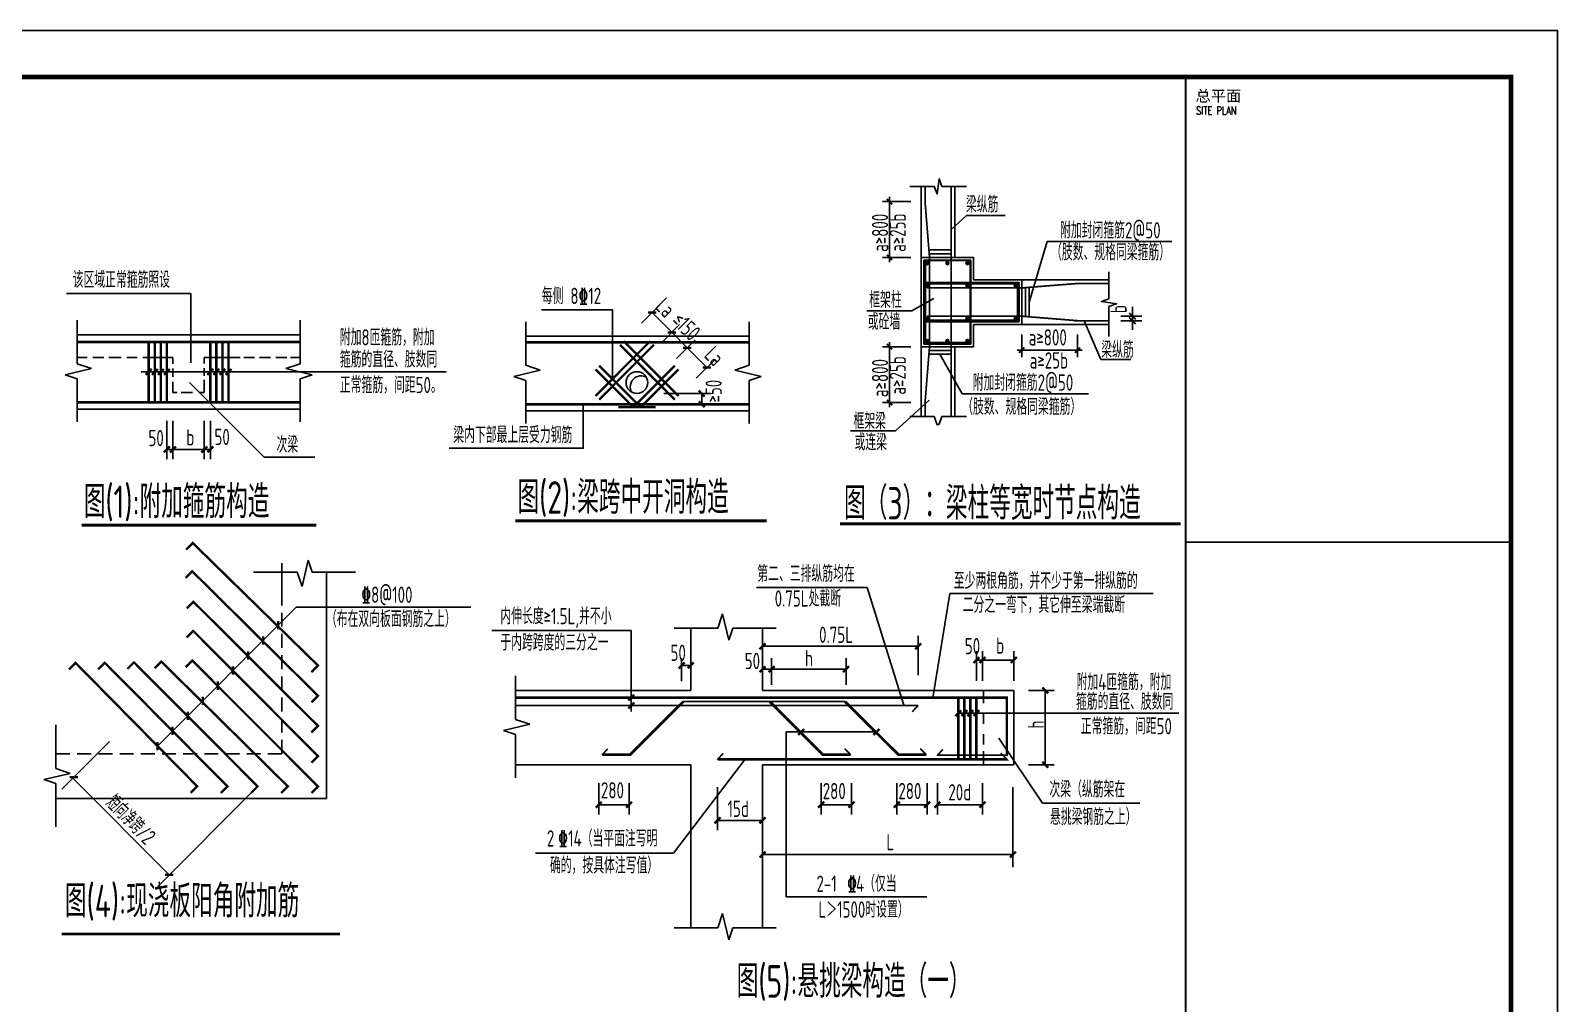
# Model space of a CAD drawing. Extents: x 14475413 to 15955882, y -732572 to -282951.
# Drawn here: x 14708958 to 14741809, y -417950 to -397032 of the extents above; entities that cross this region are included whole.
import ezdxf

# ---------------------------------------------------------------- set-up
doc = ezdxf.new("R2010")
doc.units = 0
doc.header["$LTSCALE"] = 1000
doc.header["$MEASUREMENT"] = 0
for name, color, linetype in [('3T_WOOD', 21, 'Continuous'), ('TK', 4, 'Continuous'), ('图形', 2, 'Continuous'), ('文字', 4, 'Continuous'), ('表格', 7, 'Continuous'), ('阳角加筋', 7, 'Continuous')]:
    doc.layers.add(name, color=color, linetype=linetype)
doc.styles.add('ROMANS', font='romans', dxfattribs={"width": 0.65, "height": 231.275})
doc.styles.add('TSSD_REIN', font='tssdeng.shx', dxfattribs={"width": 0.7, "bigfont": 'tssdchn.shx'})
doc.styles.add('图签宋体', font='', dxfattribs={"height": 300})
doc.styles.get('图签宋体').set_extended_font_data('NSimSun')

# ---------------------------------------------------------------- blocks, each defined once
blk = doc.blocks.new('DIMBLK')
blk.add_line((-2, 0), (0, 0))
at = {"const_width": 0.35}
blk.add_lwpolyline([(-0.71, -0.71), (0.71, 0.71)], dxfattribs=at)
blk = doc.blocks.new('DMTK2')
blk.add_line((-10, 0), (10, 0))
at = {"const_width": 4}
blk.add_lwpolyline([(-5.7, -5.7), (5.7, 5.7)], dxfattribs=at)
blk = doc.blocks.new('_ArchTick')
at = {"color": 0, "linetype": 'ByBlock', "const_width": 0.4}
blk.add_lwpolyline([(-0.5, -0.5), (0.5, 0.5)], dxfattribs=at)
blk = doc.blocks.new('GeYuanFrame_81373587', base_point=(20.09, 4.53))
at = {"layer": 'TK'}
blk.add_lwpolyline([(20.09, 4.53), (20.09, 598.53), (861.09, 598.53), (861.09, 4.53)], close=True, dxfattribs=at)
at = {"layer": 'TK', "const_width": 1}
blk.add_lwpolyline([(45.09, 588.53), (851.09, 588.53), (851.09, 14.53), (45.09, 14.53)], close=True, dxfattribs=at)
at = {"layer": 'TK'}
for points, const_width in [([(781.09, 588.53), (781.09, 14.53)], 0.4), ([(781.09, 488.5), (851.09, 488.5)], 0.35)]:
    blk.add_lwpolyline(points, dxfattribs=dict(at, const_width=const_width))
at = {"layer": 'TK', "style": '图签宋体'}
blk.add_text('总平面', height=2.4, dxfattribs=at).set_placement((783.23, 583.28))
at = {"layer": 'TK', "style": 'ROMANS', "width": 0.76}
blk.add_text('SITE PLAN', height=1.697, dxfattribs=at).set_placement((783.35, 580.49))

msp = doc.modelspace()

# ---------------------------------------------------------------- linework, layer by layer
at = {"layer": '图形', "color": 3, "linetype": 'Continuous'}
for p, q in [((14728763.2, -401311.7), (14729094.3, -401007.3)), ((14729094.3, -401007.3), (14729923.8, -401007.3)), ((14730832, -401565.7), (14730443.2, -402869.7)), ((14733511.3, -401565.7), (14730832, -401565.7)), ((14712409.6, -402688.6), (14709734.9, -402688.6)), ((14712409.6, -404179.7), (14712409.6, -402688.6)), ((14722101.3, -403326), (14722498.7, -402928.6)), ((14727917.2, -403056.4), (14726952.3, -403056.4)), ((14727917.2, -403056.4), (14728392.2, -402792.2)), ((14709959.7, -403256.6), (14709959.7, -404195)), ((14714759.7, -403256.6), (14714759.7, -404195)), ((14719616.8, -403291.1), (14719616.8, -404229.4)), ((14722330.6, -403096.7), (14723510, -404276.2)), ((14722525.6, -403750.3), (14722923, -403352.9)), ((14724416.8, -403291.1), (14724416.8, -404229.4)), ((14731626.3, -403269.7), (14731988, -404101.1)), ((14709959.7, -403571.2), (14714759.7, -403571.2)), ((14711501.9, -403726.9), (14711501.9, -405024.2)), ((14711631.9, -403726.9), (14711631.9, -405024.2)), ((14711761.9, -403726.9), (14711761.9, -405024.2)), ((14711891.9, -403726.9), (14711891.9, -405024.2)), ((14719616.8, -403605.7), (14724416.8, -403605.7)), ((14722856.5, -404081.2), (14723253.9, -403683.8)), ((14730283.2, -403566), (14730283.2, -404054.8)), ((14731483.2, -403566), (14731483.2, -404054.8)), ((14728999.6, -404839.4), (14728524.8, -403989.7)), ((14730293.2, -403904.8), (14731473.2, -403904.8)), ((14710267.9, -404297.6), (14709700.6, -404432.2)), ((14709959.7, -404064.2), (14710178.8, -404064.2)), ((14709959.7, -404195), (14710267.9, -404297.6)), ((14710296.9, -404064.2), (14710533.2, -404064.2)), ((14710644.4, -404064.2), (14710908.5, -404064.2)), ((14711033.6, -404064.2), (14711256, -404064.2)), ((14711341, -404370.6), (14717897.8, -404370.6)), ((14711374.2, -404064.2), (14712021.9, -404064.2)), ((14712021.9, -404064.2), (14712021.9, -404198.1)), ((14712021.9, -404295.3), (14712021.9, -404475.8)), ((14712697.4, -404064.2), (14713466.2, -404064.2)), ((14712697.4, -404064.2), (14712697.4, -404191.1)), ((14712697.4, -404288.3), (14712697.4, -404455)), ((14713549.6, -404064.2), (14713778.9, -404064.2)), ((14713883.2, -404064.2), (14714119.5, -404064.2)), ((14714237.6, -404064.2), (14714474, -404064.2)), ((14714759.7, -404195), (14714451.4, -404297.6)), ((14714451.4, -404297.6), (14715018.7, -404432.2)), ((14714550.4, -404064.2), (14714759.7, -404064.2)), ((14719925.1, -404332), (14719357.8, -404466.6)), ((14719616.8, -404229.4), (14719925.1, -404332)), ((14723280.7, -404505.5), (14723678.1, -404108.1)), ((14724416.8, -404229.4), (14724108.6, -404332)), ((14724108.6, -404332), (14724675.9, -404466.6)), ((14731988, -404101.1), (14732627.7, -404101.1)), ((14709700.6, -404432.2), (14709959.7, -404518.4)), ((14709959.7, -404518.4), (14709959.7, -405447.9)), ((14712021.9, -404586.9), (14712021.9, -404816.6)), ((14712377.2, -404601.1), (14713983.8, -406203.7)), ((14712697.4, -404538.3), (14712697.4, -404816.6)), ((14715018.7, -404432.2), (14714759.7, -404518.4)), ((14714759.7, -404518.4), (14714759.7, -405447.9)), ((14719357.8, -404466.6), (14719616.8, -404552.9)), ((14719616.8, -404552.9), (14719616.8, -405482.3)), ((14724675.9, -404466.6), (14724416.8, -404552.9)), ((14724416.8, -404552.9), (14724416.8, -405482.3)), ((14712021.9, -404816.6), (14712110.9, -404816.6)), ((14712201.3, -404816.6), (14712444.5, -404816.6)), ((14712576.4, -404816.6), (14712697.4, -404816.6)), ((14722581.4, -404835.2), (14723590.4, -404835.2)), ((14723397.5, -404835.2), (14723397.5, -405067.8)), ((14727570.8, -405639.7), (14728291.2, -404978.3)), ((14731719.9, -404839.4), (14728999.6, -404839.4)), ((14709959.7, -405171.2), (14714759.7, -405171.2)), ((14719616.8, -405205.7), (14724416.8, -405205.7)), ((14711891.9, -405424.3), (14711891.9, -406248.7)), ((14712021.9, -405424.3), (14712021.9, -406248.7)), ((14712697.4, -405424.3), (14712697.4, -406248.7)), ((14712827.4, -405424.3), (14712827.4, -406248.7)), ((14726600.1, -405639.9), (14727570.8, -405639.9)), ((14711891.9, -406038), (14712827.4, -406038)), ((14713983.8, -406203.7), (14715078, -406203.7)), ((14726958, -409006.5), (14724579, -409006.5)), ((14727749.1, -411538.8), (14726958, -409006.5)), ((14728370.9, -411378.6), (14728734.5, -409133.2)), ((14728734.5, -409133.2), (14733109.5, -409133.2)), ((14723744.4, -409879.1), (14723847, -409570.9)), ((14723847, -409570.9), (14723981.6, -410138.2)), ((14721882.4, -409929.4), (14718884.4, -409929.4)), ((14721882.4, -411671.9), (14721882.4, -409929.4)), ((14722806, -409879.1), (14723744.4, -409879.1)), ((14723162.6, -409879.1), (14723162.6, -411219.3)), ((14723981.6, -410138.2), (14724067.8, -409879.1)), ((14724067.8, -409879.1), (14724997.3, -409879.1)), ((14724705.8, -409879.1), (14724705.8, -411219.3)), ((14724705.8, -410270.7), (14728055, -410270.7)), ((14728055, -410048.1), (14728055, -410893)), ((14722966, -410525), (14722966, -411021.6)), ((14723163.4, -410525), (14723163.4, -411021.6)), ((14724903.2, -410525), (14724903.2, -411100.7)), ((14726503.2, -410525), (14726503.2, -411100.7)), ((14729308.5, -410375.2), (14729308.5, -411014.2)), ((14729308.5, -410566.1), (14730113.9, -410566.1)), ((14729438.5, -410375.2), (14729438.5, -411014.2)), ((14730113.9, -410375.2), (14730113.9, -411014.2)), ((14719392.9, -410904.7), (14719392.9, -411843.1)), ((14722966, -410684.3), (14723163.4, -410684.3)), ((14724705.8, -410763.4), (14726503.2, -410763.4)), ((14719392.9, -411219.3), (14723162.6, -411219.3)), ((14724705.8, -411219.3), (14730113.9, -411219.3)), ((14729458.9, -411219.3), (14729458.9, -411491.5)), ((14730113.9, -411219.3), (14730113.9, -412819.3)), ((14730426.5, -411219.3), (14730980.9, -411219.3)), ((14730789.1, -411219.3), (14730789.1, -412819.3)), ((14728918.5, -411375), (14728918.5, -412672.3)), ((14729048.5, -411375), (14729048.5, -412672.3)), ((14729178.5, -411375), (14729178.5, -412672.3)), ((14729308.5, -411375), (14729308.5, -412672.3)), ((14719701.1, -411945.7), (14719133.8, -412080.3)), ((14719392.9, -411843.1), (14719701.1, -411945.7)), ((14728918.5, -411706.3), (14733664.5, -411706.3)), ((14729458.9, -411693.6), (14729458.9, -411936.1)), ((14719133.8, -412080.3), (14719392.9, -412166.5)), ((14719392.9, -412166.5), (14719392.9, -413096)), ((14725212.3, -412112), (14725212.3, -415659.6)), ((14727138.4, -412112), (14725212.3, -412112)), ((14729458.9, -412160.6), (14729458.9, -412385.2)), ((14729793.7, -412249.2), (14730730.5, -413642.7)), ((14729458.9, -412524.4), (14729458.9, -412819.3)), ((14719392.9, -412819.3), (14723162.6, -412819.3)), ((14724330.8, -412701), (14722792.7, -414715.5)), ((14723162.6, -412819.3), (14723162.6, -416323.9)), ((14724705.8, -412819.3), (14724705.8, -416323.9)), ((14724705.8, -412819.3), (14730113.9, -412819.3)), ((14730426.5, -412819.3), (14730980.9, -412819.3)), ((14721182.7, -413216.8), (14721182.7, -413887.5)), ((14721835.3, -413216.8), (14721835.3, -413887.5)), ((14725967.6, -413216.8), (14725967.6, -413887.5)), ((14726620.2, -413216.8), (14726620.2, -413887.5)), ((14727595.4, -413216.8), (14727595.4, -413887.5)), ((14728248.1, -413216.8), (14728248.1, -413887.5)), ((14728467.6, -413216.8), (14728467.6, -413887.5)), ((14729438.5, -413216.8), (14729438.5, -413887.5)), ((14723739.3, -413300.2), (14723739.3, -414224.2)), ((14730092.3, -413300.6), (14730092.3, -415017.8)), ((14721182.7, -413676.8), (14721835.3, -413676.8)), ((14725967.6, -413676.8), (14726620.2, -413676.8)), ((14727595.4, -413676.8), (14728248.1, -413676.8)), ((14728467.6, -413676.8), (14729438.5, -413676.8)), ((14730730.5, -413642.7), (14732826, -413642.7)), ((14723739.3, -414013.5), (14724705.8, -414013.5)), ((14719825.8, -414715.5), (14722792.7, -414715.5)), ((14730092.3, -414748.4), (14724705.8, -414748.4)), ((14725212.3, -415659.6), (14728244.1, -415659.6)), ((14723744.4, -416323.9), (14723847, -416015.6)), ((14723847, -416015.6), (14723981.6, -416582.9)), ((14722806, -416323.9), (14723744.4, -416323.9)), ((14723981.6, -416582.9), (14724067.8, -416323.9)), ((14724067.8, -416323.9), (14724997.3, -416323.9))]:
    msp.add_line(p, q, dxfattribs=at)
at = {"layer": '图形', "color": 3, "linetype": 'Continuous', "ltscale": 0.6}
msp.add_line((14730227.2, -402445.7), (14730227.2, -403293.7), dxfattribs=at)
at = {"layer": '图形', "color": 3, "linetype": 'Continuous'}
for points in [[(14727875.9, -400382.4), (14728400.9, -400382.4), (14728464.1, -400542.7), (14728510.5, -400219.8), (14728567.5, -400382.4), (14729095, -400382.4)], [(14732159.5, -402217.4), (14732159.5, -402796.8), (14731999.3, -402860), (14732322.2, -402906.5), (14732159.5, -402963.5), (14732159.5, -403608.8)], [(14721477.3, -404522.4), (14721477.3, -403036.6), (14719954.2, -403036.6)], [(14717963.5, -406014.1), (14720851.3, -406014.1), (14720851.3, -405067.8)], [(14727875.9, -405332.3), (14728400.9, -405332.3), (14728464.1, -405509.5), (14728510.5, -405494.9), (14728567.5, -405332.3), (14729095, -405332.3)]]:
    msp.add_lwpolyline(points, dxfattribs=at)
at = {"layer": '图形', "color": 3, "linetype": 'Continuous', "ltscale": 0.6, "const_width": 36}
for points in [[(14728203.2, -405332.3), (14728203.2, -405029.7), (14728299.2, -403829.7), (14728299.2, -401909.7), (14728203.2, -400709.7), (14728203.2, -400382.4)], [(14728763.2, -405332.3), (14728763.2, -400382.4)], [(14728286.4, -401749.7), (14728763.2, -401749.7)], [(14728292.8, -401829.7), (14728763.2, -401829.7)], [(14728248.7, -402565.7), (14730283.2, -402565.7), (14731483.2, -402469.7), (14732159.5, -402469.7)], [(14730363.2, -402559.3), (14730363.2, -403180.1)], [(14730443.2, -402552.9), (14730443.2, -403186.5)], [(14728248.7, -403173.7), (14730283.2, -403173.7), (14731483.2, -403269.7), (14732159.5, -403269.7)], [(14728286.4, -403989.7), (14728763.2, -403989.7)], [(14728292.8, -403909.7), (14728763.2, -403909.7)]]:
    msp.add_lwpolyline(points, dxfattribs=at)
at = {"layer": '图形', "color": 3, "linetype": 'Continuous', "const_width": 36}
msp.add_lwpolyline([(14728197.9, -403755.9), (14728197.9, -401978.4), (14729177.1, -401978.4), (14729177.1, -403759.7)], close=True, dxfattribs=at)
at = {"layer": '图形', "color": 3, "linetype": 'Continuous'}
for points, const_width in [([(14728201.3, -402461.8), (14730209.3, -402461.8), (14730209.3, -403279.8), (14728193.6, -403279.8)], 36), ([(14709959.7, -403726.9), (14714759.7, -403726.9)], 55), ([(14711501.9, -403726.9), (14711501.9, -405024.2)], 55), ([(14711631.9, -403726.9), (14711631.9, -405024.2)], 55), ([(14711761.9, -403726.9), (14711761.9, -405024.2)], 55), ([(14711891.9, -403726.9), (14711891.9, -405024.2)], 55), ([(14712827.4, -403726.9), (14712827.4, -405024.2)], 55), ([(14712957.4, -403726.9), (14712957.4, -405024.2)], 55), ([(14713087.4, -403726.9), (14713087.4, -405024.2)], 55), ([(14713217.4, -403726.9), (14713217.4, -405024.2)], 55), ([(14719616.8, -403736.5), (14724416.8, -403736.5)], 55), ([(14722291.7, -403708), (14721112.3, -404887.4)], 50), ([(14721719.3, -403708), (14722898.8, -404887.4)], 50), ([(14722370.5, -403786.8), (14721191.1, -404966.2)], 50), ([(14721640.5, -403786.8), (14722820, -404966.2)], 50), ([(14721926.9, -405129.6), (14721112.3, -404315)], 50), ([(14722070.8, -405115.9), (14721191.1, -404236.2)], 50), ([(14721926.6, -405129.6), (14722820, -404236.2)], 50), ([(14722084.1, -405129.6), (14722898.8, -404315)], 50), ([(14709959.7, -405024.2), (14714759.7, -405024.2)], 55), ([(14719616.8, -405067.8), (14724416.8, -405067.8)], 55), ([(14721605.5, -405129.6), (14722405.5, -405129.6)], 50), ([(14710060.5, -407666.6), (14715110.1, -407666.6)], 60), ([(14719391.2, -407572.2), (14724797, -407572.2)], 60), ([(14726372.2, -407638.6), (14733703.2, -407638.6)], 60), ([(14719392.9, -411543.3), (14728055, -411543.3)], 35), ([(14723001.5, -411462.7), (14721855.2, -412603.3), (14721256.9, -412603.3)], 60), ([(14722986.6, -411456.1), (14724886.5, -411456.1)], 35), ([(14724089.4, -411456.1), (14726479.9, -411456.1)], 35), ([(14724860.4, -411456.1), (14726003.9, -412603.3), (14726602.1, -412603.3)], 60), ([(14726479.9, -411456.1), (14727631.7, -412603.3), (14728229.9, -412603.3)], 60), ([(14727927.4, -411677.4), (14728055, -411543.3)], 35), ([(14728918.5, -411375), (14728918.5, -412672.3)], 55), ([(14729048.5, -411375), (14729048.5, -412672.3)], 55), ([(14729178.5, -411375), (14729178.5, -412672.3)], 55), ([(14729308.5, -411375), (14729308.5, -412672.3)], 55), ([(14721249.6, -412611.1), (14721377.2, -412477)], 35), ([(14723733.9, -412708.8), (14723861.6, -412574.7)], 35), ([(14726602.1, -412603.3), (14726474.4, -412469.3)], 35), ([(14728229.9, -412603.3), (14728102.3, -412469.3)], 35), ([(14728460.2, -412622.6), (14728587.9, -412488.5)], 35)]:
    msp.add_lwpolyline(points, dxfattribs=dict(at, const_width=const_width))
for points in [[(14728467.6, -412614.8, 35, 35, 0), (14729962.4, -412614.8, 55, 55, 0), (14729962.4, -411375, 55, 55, 0), (14719392.9, -411375, 0, 0, 0)], [(14723741.3, -412701, 55, 55, 0), (14729962.4, -412701, 35, 35, 0), (14729834.7, -412567, 0, 0, 0)]]:
    msp.add_lwpolyline(points, format="xyseb", dxfattribs=at)
msp.add_circle((14722005.5, -404601.2), 234, dxfattribs=at)
msp.add_arc((14722094.8, -404690.5), 234, 60.67492, 209.37104, dxfattribs=at)
at = {"layer": '文字'}
for p, q in [((14728123.2, -405332.3), (14728123.2, -400382.4)), ((14728843.2, -401909.7), (14728843.2, -400382.4)), ((14727898.1, -400709.7), (14727289.8, -400709.7)), ((14727439.8, -400809.7), (14727439.8, -400609.7)), ((14727439.8, -400719.7), (14727439.8, -401899.7)), ((14727898.1, -401909.7), (14727289.8, -401909.7)), ((14727439.8, -401809.7), (14727439.8, -402009.7)), ((14728843.2, -401909.7), (14728123.2, -401909.7)), ((14728843.2, -401909.7), (14729243.2, -401909.7)), ((14729243.2, -401909.7), (14729243.2, -402389.7)), ((14729243.2, -402389.7), (14730283.2, -402389.7)), ((14730283.2, -403349.7), (14730283.2, -402389.7)), ((14730283.2, -402389.7), (14732159.5, -402389.7)), ((14729243.2, -403349.7), (14730283.2, -403349.7)), ((14729243.2, -403829.7), (14729243.2, -403349.7)), ((14730283.2, -403349.7), (14732159.5, -403349.7)), ((14731483.2, -403269.7), (14731417.4, -403269.7)), ((14732413.6, -403173.7), (14732864.8, -403173.7)), ((14732415.6, -403269.7), (14732864.8, -403269.7)), ((14732664.8, -403173.7), (14732664.8, -403269.7)), ((14727898.1, -403829.7), (14727289.8, -403829.7)), ((14727439.8, -405019.7), (14727439.8, -403839.7)), ((14728843.2, -403829.7), (14728123.2, -403829.7)), ((14728843.2, -403829.7), (14729243.2, -403829.7)), ((14728843.2, -405332.3), (14728843.2, -403829.7)), ((14730383.2, -403904.8), (14730183.2, -403904.8)), ((14731383.2, -403904.8), (14731583.2, -403904.8)), ((14727898.1, -405029.7), (14727289.8, -405029.7))]:
    msp.add_line(p, q, dxfattribs=at)
at = {"layer": '文字', "color": 6}
for p, q in [((14728179.2, -401965.7), (14729187.2, -401965.7)), ((14728179.2, -403773.7), (14728179.2, -401965.7)), ((14728211.2, -403741.7), (14728211.2, -401997.7)), ((14729187.2, -401965.7), (14729187.2, -403773.7)), ((14728211.2, -402445.7), (14729155.2, -402445.7)), ((14728211.2, -402477.7), (14729155.2, -402477.7)), ((14729187.2, -402445.7), (14730227.2, -402445.7)), ((14729187.2, -402477.7), (14730195.2, -402477.7)), ((14730195.2, -402477.7), (14730195.2, -403261.7)), ((14729155.2, -403261.7), (14728211.2, -403261.7)), ((14729155.2, -403293.7), (14728211.2, -403293.7)), ((14730195.2, -403261.7), (14729187.2, -403261.7)), ((14730227.2, -403293.7), (14729187.2, -403293.7)), ((14729187.2, -403773.7), (14728179.2, -403773.7)), ((14729155.2, -403741.7), (14728211.2, -403741.7))]:
    msp.add_line(p, q, dxfattribs=at)
at = {"layer": '文字', "const_width": 40}
for points in [[(14727496.4, -400766.3), (14727383.3, -400653.1)], [(14727383.3, -401853.1), (14727496.4, -401966.3)], [(14730339.7, -403848.2), (14730226.6, -403961.4)], [(14731426.6, -403961.4), (14731539.7, -403848.2)]]:
    msp.add_lwpolyline(points, dxfattribs=at)
at = {"layer": '文字'}
msp.add_lwpolyline([(14729243.2, -403349.7), (14729243.2, -403829.7), (14728123.2, -403829.7), (14728123.2, -401909.7), (14729243.2, -401909.7), (14729243.2, -402389.7), (14730283.2, -402389.7), (14730283.2, -403349.7)], close=True, dxfattribs=at)
at = {"layer": '文字', "const_width": 34}
for points in [[(14728234.1, -402034.8, 1), (14728268.1, -402034.8, 1)], [(14728668.4, -402034.8, 1), (14728702.4, -402034.8, 1)], [(14729098.3, -402034.8, 1), (14729132.3, -402034.8, 1)], [(14728234.1, -402514.8, 1), (14728268.1, -402514.8, 1)], [(14729098.3, -402514.8, 1), (14729132.3, -402514.8, 1)], [(14730138.3, -402514.8, 1), (14730172.3, -402514.8, 1)], [(14728234.1, -403224.6, 1), (14728268.1, -403224.6, 1)], [(14729098.3, -403224.6, 1), (14729132.3, -403224.6, 1)], [(14730138.3, -403224.6, 1), (14730172.3, -403224.6, 1)], [(14728234.1, -403704.6, 1), (14728268.1, -403704.6, 1)], [(14728668.4, -403704.6, 1), (14728702.4, -403704.6, 1)], [(14729098.3, -403704.6, 1), (14729132.3, -403704.6, 1)]]:
    msp.add_lwpolyline(points, format="xyb", close=True, dxfattribs=at)
at = {"layer": '文字'}
for centre in [(14728251.1, -402034.8), (14728685.4, -402034.8), (14729115.3, -402034.8), (14728251.1, -402514.8), (14729115.3, -402514.8), (14730155.3, -402514.8), (14728251.1, -403224.6), (14729115.3, -403224.6), (14730155.3, -403224.6), (14728251.1, -403704.6), (14728685.4, -403704.6), (14729115.3, -403704.6)]:
    msp.add_circle(centre, 32, dxfattribs=at)
at = {"layer": '阳角加筋', "color": 3, "linetype": 'Continuous'}
for p, q in [((14714363.5, -409132.7), (14714363.5, -408481.6)), ((14714363.5, -408639.6), (14714363.5, -408937.2)), ((14714799.5, -408988.2), (14714934.1, -408420.9)), ((14714934.1, -408420.9), (14715020.3, -408679.9)), ((14713758.5, -408679.9), (14714696.9, -408679.9)), ((14714363.5, -408679.9), (14714363.5, -408974.8)), ((14714696.9, -408679.9), (14714799.5, -408988.2)), ((14715020.3, -408679.9), (14715949.8, -408679.9)), ((14715323.5, -408679.9), (14715323.5, -413542.2)), ((14714363.5, -409095.2), (14714363.5, -409392.9)), ((14714363.5, -409550.8), (14714363.5, -409848.5)), ((14714363.5, -410006.4), (14714363.5, -410304.1)), ((14714363.5, -410462.1), (14714363.5, -410759.7)), ((14714363.5, -410917.7), (14714363.5, -411215.4)), ((14714363.5, -411373.3), (14714363.5, -411671)), ((14714363.5, -411828.9), (14714363.5, -412126.6)), ((14709504.3, -411962.4), (14709504.3, -412900.7)), ((14709504.3, -411962.4), (14709504.3, -412900.7)), ((14709504.3, -412582.2), (14709807.3, -412582.2)), ((14709634.1, -413339.6), (14710656.2, -412317.5)), ((14709965.2, -412582.2), (14710262.9, -412582.2)), ((14710420.9, -412582.2), (14710718.5, -412582.2)), ((14710876.5, -412582.2), (14711174.2, -412582.2)), ((14711332.1, -412582.2), (14711629.8, -412582.2)), ((14711787.7, -412582.2), (14712085.4, -412582.2)), ((14712243.3, -412582.2), (14712541, -412582.2)), ((14712699, -412582.2), (14712996.6, -412582.2)), ((14713154.6, -412582.2), (14713452.3, -412582.2)), ((14713610.2, -412582.2), (14713907.9, -412582.2)), ((14714065.8, -412582.2), (14714363.5, -412582.2)), ((14714363.5, -412284.6), (14714363.5, -412582.2)), ((14709504.3, -412900.7), (14709812.6, -413003.3)), ((14709504.3, -412900.7), (14709812.6, -413003.3)), ((14709812.6, -413003.3), (14709245.3, -413137.9)), ((14709812.6, -413003.3), (14709245.3, -413137.9)), ((14709245.3, -413137.9), (14709504.3, -413224.1)), ((14709245.3, -413137.9), (14709504.3, -413224.1)), ((14709504.3, -413224.1), (14709504.3, -414153.6)), ((14709504.3, -413224.1), (14709504.3, -414153.6)), ((14709866.7, -413107), (14711943.3, -415183.6)), ((14715323.5, -413542.2), (14709504.3, -413542.2)), ((14711687.5, -415439.4), (14713813.7, -413313.3))]:
    msp.add_line(p, q, dxfattribs=at)
for points, const_width in [([(14712306.3, -408191.2), (14712447.8, -408049.8), (14715143, -410685), (14715001.6, -410826.4)], 50), ([(14712294, -408798.8), (14712435.5, -408657.3), (14715143, -411334.5), (14715001.6, -411475.9)], 50), ([(14712320.8, -409455.1), (14712462.2, -409313.6), (14715143, -411983.9), (14715001.6, -412125.4)], 50), ([(14712318.3, -410082.1), (14712459.7, -409940.7), (14715143, -412633.4), (14715001.6, -412774.8)], 50), ([(14709786.5, -410769.6), (14709928, -410628.2), (14712545.1, -413282.9), (14712403.7, -413424.3)], 50), ([(14710412.7, -410765), (14710554.1, -410623.6), (14713194.6, -413282.9), (14713053.2, -413424.3)], 50), ([(14711042.6, -410757.2), (14711184, -410615.8), (14713844.1, -413282.9), (14713702.6, -413424.3)], 50), ([(14711629.7, -410741.3), (14711771.1, -410599.9), (14714493.5, -413282.9), (14714352.1, -413424.3)], 50), ([(14712296.2, -410718.9), (14712437.6, -410577.5), (14715143, -413282.9), (14715001.6, -413424.3)], 50), ([(14709631.5, -416457.5), (14715616.2, -416457.5)], 60)]:
    msp.add_lwpolyline(points, dxfattribs=dict(at, const_width=const_width))
msp.add_lwpolyline([(14711690.8, -412416.4), (14714676.8, -409430.4), (14718430.9, -409430.4)], dxfattribs=at)

# ---------------------------------------------------------------- block references
at = {"layer": '3T_WOOD', "xscale": 100, "yscale": 100, "zscale": 100}
msp.add_blockref('GeYuanFrame_81373587', (14657709.1, -456431.7), dxfattribs=at)
at = {"layer": '文字', "xscale": 100, "yscale": 100, "zscale": 100}
for p, rotation in [((14732664.8, -403173.7), 270), ((14732664.8, -403269.7), 90)]:
    msp.add_blockref('DIMBLK', p, dxfattribs=dict(at, rotation=rotation))
at = {"layer": '文字', "color": 1, "xscale": 10, "yscale": 10, "zscale": 10}
for p, rotation in [((14727439.8, -403829.7), 90), ((14727439.8, -405029.7), 270)]:
    msp.add_blockref('DMTK2', p, dxfattribs=dict(at, rotation=rotation))
at = {"layer": '表格', "color": 3, "linetype": 'Continuous', "yscale": 127}
for p, xscale, zscale, rotation in [((14722330.6, -403096.7), 126.9999999996845, 126.9999999998491, 314.9999999988116), ((14722754.8, -403521), 126.9999999996845, 126.9999999998491, 314.9999999988116), ((14723085.7, -403851.9), 126.9999999996845, 126.9999999998491, 314.9999999988116), ((14711501.9, -404370.6), 127, 127, 180), ((14711631.9, -404370.6), 127, 127, 180), ((14711761.9, -404370.6), 127, 127, 180), ((14711891.9, -404370.6), 127, 127, 180), ((14712827.4, -404370.6), 127, 127, 180), ((14712957.4, -404370.6), 127, 127, 180), ((14713087.4, -404370.6), 127, 127, 180), ((14713217.4, -404370.6), 127, 127, 180), ((14723510, -404276.2), 126.9999999996845, 126.9999999998491, 314.9999999988116), ((14723397.5, -404835.2), 127, 127, 270), ((14723397.5, -405067.8), 127, 127, 270), ((14711891.9, -406038), 127, 127, 180), ((14712021.9, -406038), 127, 127, 180), ((14712697.4, -406038), 127, 127, 180), ((14712827.4, -406038), 127, 127, 180), ((14724705.8, -410270.7), 127, 127, 180), ((14728055, -410270.7), 127, 127, 180), ((14722966, -410684.3), 127, 127, 180), ((14723162.6, -410684.3), 127, 127, 180), ((14729308.5, -410566.1), 127, 127, 180), ((14729438.5, -410566.1), 127, 127, 180), ((14730113.9, -410566.1), 127, 127, 180), ((14724705.8, -410763.4), 127, 127, 180), ((14724903.2, -410763.4), 127, 127, 180), ((14726503.2, -410763.4), 127, 127, 180), ((14721882.4, -411375), 127, 127, 180), ((14730789.1, -411219.3), 127, 127, 270), ((14721882.4, -411543.3), 127, 127, 180), ((14729048.5, -411706.3), 127, 127, 180), ((14729308.5, -411706.3), 127, 127, 180), ((14728918.5, -411711.3), 127, 127, 180), ((14729178.5, -411711.3), 127, 127, 180), ((14725536.6, -412113.2), 127, 127, 180), ((14727157.2, -412112), 127, 127, 180), ((14730789.1, -412819.3), 127, 127, 270), ((14721182.7, -413676.8), 127, 127, 180), ((14721835.3, -413676.8), 127, 127, 180), ((14725967.6, -413676.8), 127, 127, 180), ((14726620.2, -413676.8), 127, 127, 180), ((14727595.4, -413676.8), 127, 127, 180), ((14728248.1, -413676.8), 127, 127, 180), ((14728467.6, -413676.8), 127, 127, 180), ((14729438.5, -413676.8), 127, 127, 180), ((14723739.3, -414013.5), 127, 127, 180), ((14724705.8, -414013.5), 127, 127, 180), ((14724705.8, -414748.4), 127, 127, 180), ((14730092.3, -414748.4), 127, 127, 180)]:
    msp.add_blockref('_ArchTick', p, dxfattribs=dict(at, xscale=xscale, zscale=zscale, rotation=rotation))
at = {"layer": '阳角加筋', "color": 3, "linetype": 'Continuous', "xscale": 126.9999999996845, "yscale": 127.0000000037253, "zscale": 127.0000000023186}
for p, rotation in [((14714288.7, -409818.5), 45.0000000011884), ((14713964, -410143.2), 45.0000000011884), ((14713639.3, -410467.9), 45.0000000011884), ((14713314.5, -410792.7), 45.0000000011884), ((14712989.8, -411117.4), 45.0000000011884), ((14712665, -411442.1), 45.0000000011884), ((14712340.3, -411766.9), 45.0000000011884), ((14712015.6, -412091.6), 45.0000000011884), ((14711690.8, -412416.4), 45.0000000011884), ((14709889.9, -413083.8), 134.9999999988116), ((14711943.3, -415183.6), 134.9999999988116)]:
    msp.add_blockref('_ArchTick', p, dxfattribs=dict(at, rotation=rotation))

# ---------------------------------------------------------------- texts
at = {"layer": '图形', "color": 3, "linetype": 'Continuous', "style": 'TSSD_REIN', "width": 0.7}
for s, height, p in [('梁纵筋', 350, (14729082.6, -400945.5)), ('附加封闭箍筋2@50', 350, (14731108.2, -401502)), ('（肢数、规格同梁箍筋）', 350, (14730913.7, -401973.2)), ('该区域正常箍筋照设', 350, (14709864.7, -402564.3)), ('每侧 8\x8412', 350, (14719957.8, -402912.3)), ('框架柱', 350, (14727002.3, -402997.9)), ('或砼墙', 350, (14726971, -403466.7)), ('附加8匝箍筋，附加', 350, (14715612.2, -403803.6)), ('a\x93800', 350, (14730432.8, -403804.1)), ('梁纵筋', 350, (14731994.3, -404069.6)), ('箍筋的直径、肢数同', 350, (14715613.9, -404276.9)), ('附加封闭箍筋2@50', 350, (14729228.8, -404775.7)), ('正常箍筋，间距50。', 350, (14715613.9, -404828.1)), ('（肢数、规格同梁箍筋）', 350, (14729002.4, -405294.9)), ('框架梁', 350, (14726663.7, -405603.8)), ('50', 350, (14711494.9, -405969.1)), ('b', 350, (14712309.3, -405954.1)), ('50', 350, (14712914.9, -405944.3)), ('梁内下部最上层受力钢筋', 350, (14718054.1, -405902.3)), ('或连梁', 350, (14726685.3, -406057.9)), ('次梁', 350, (14714251.3, -406109.1)), ('图(2):梁跨中开洞构造', 700, (14719435, -407419.9)), ('图(1):附加箍筋构造', 700, (14710104.3, -407514.3)), ('图（3）：梁柱等宽时节点构造', 700, (14726461.5, -407545)), ('第二、三排纵筋均在', 350, (14724595.4, -408885.8)), ('至少两根角筋，并不少于第一排纵筋的', 350, (14728821.4, -409038)), ('0.75L处截断', 350, (14724967.7, -409418)), ('二分之一弯下，其它伸至梁端截断', 350, (14729013.8, -409555.1)), ('内伸长度≥1.5L,并不小', 350, (14719065.7, -409797)), ('于内跨跨度的三分之一', 350, (14719065.7, -410363.8)), ('0.75L', 350, (14725923.3, -410197.4)), ('50', 350, (14722727.3, -410586.3)), ('50', 350, (14729058.4, -410441.6)), ('b', 350, (14729733.6, -410430.4)), ('50', 350, (14724323.9, -410762.1)), ('h', 350, (14725619.6, -410702)), ('附加4匝箍筋，附加', 350, (14731463.8, -411212.6)), ('箍筋的直径、肢数同', 350, (14731449.3, -411636.4)), ('正常箍筋，间距50', 350, (14731555.3, -412165.1)), ('280', 350, (14721229.5, -413542.5)), ('280', 350, (14726001.2, -413558.5)), ('280', 350, (14727629, -413558.5)), ('20d', 350, (14728703.8, -413585)), ('次梁（纵筋架在', 350, (14730879.2, -413521.4)), ('15d', 350, (14723953.7, -413939.5)), ('悬挑梁钢筋之上）', 350, (14730891.2, -414114.1)), ('2  14（当平面注写明', 350, (14720067.1, -414576.9)), ('L', 350, (14727372.3, -414657.2)), ('确的，按具体注写值）', 350, (14720133.5, -415156.8)), ('2-1  14（仅当', 350, (14725867.6, -415550.6)), ('L＞1500时设置）', 350, (14725910, -416106.2)), ('图(5):悬挑梁构造（一）', 700, (14724151.4, -417825.7))]:
    msp.add_text(s, height=height, dxfattribs=at).set_placement(p)
for s, rotation, p in [('a≥800', 90, (14727410, -401791.2)), ('a\x9325b', 90, (14727789.4, -401791.6)), ('La', 315, (14722376.9, -402992)), ('b', 90, (14732540.9, -403107.1)), ('≤150', 315, (14722725, -403301.1)), ('La', 315, (14723430.8, -404035.4)), ('a\x9325b', 90, (14727789.4, -404860.5)), ('a≥800', 90, (14727410, -404914.5)), ('≥50', 90, (14723830.3, -405030.2)), ('h', 90, (14730763.4, -412040.9))]:
    msp.add_text(s, height=350, rotation=rotation, dxfattribs=at).set_placement(p)
at = {"layer": '图形', "color": 2, "linetype": 'Continuous', "style": 'TSSD_REIN', "width": 0.7}
for p in [(14720311.2, -414576.9), (14726529.1, -415550.6)]:
    msp.add_text('\x84', height=350, dxfattribs=at).set_placement(p)
at = {"layer": '文字', "style": 'TSSD_REIN', "width": 0.7}
msp.add_text('a\x9325b', height=350, dxfattribs=at).set_placement((14730454.2, -404299))
at = {"layer": '阳角加筋', "color": 3, "linetype": 'Continuous', "style": 'TSSD_REIN', "width": 0.7}
for s, height, p in [('\x848@100', 350, (14716075, -409337.5)), ('（布在双向板面钢筋之上）', 350, (14715313.4, -409859.4)), ('图(4):现浇板阳角附加筋', 700, (14709698.3, -416100.4))]:
    msp.add_text(s, height=height, dxfattribs=at).set_placement(p)
msp.add_text('短向净跨/2', height=350, rotation=315, dxfattribs=at).set_placement((14710544.7, -413673.1))

doc.saveas('drawing.dxf')
